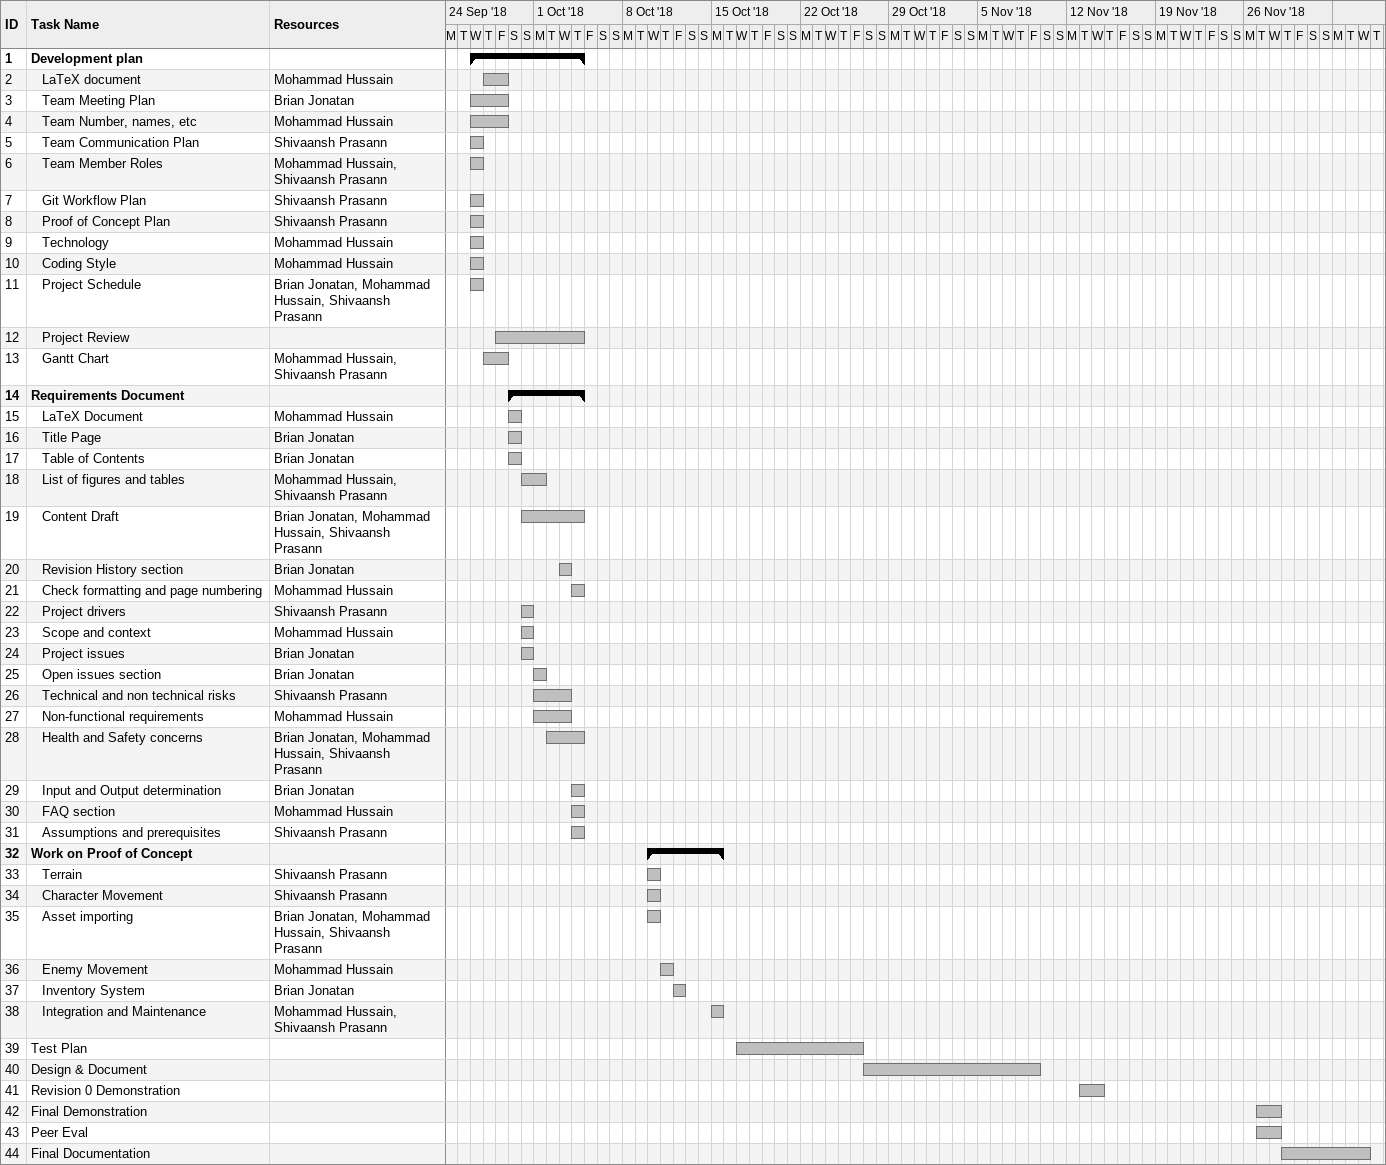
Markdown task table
| ID | Level | Task | Start | Finish | Resources |
|---|---|---|---|---|---|
| 1 | 1 | **Development plan** | 2018-09-26 | 2018-10-04 |  |
| 2 | 2 | LaTeX document | 2018-09-27 | 2018-09-28 | Mohammad Hussain |
| 3 | 2 | Team Meeting Plan | 2018-09-26 | 2018-09-28 | Brian Jonatan |
| 4 | 2 | Team Number, names, etc | 2018-09-26 | 2018-09-28 | Mohammad Hussain |
| 5 | 2 | Team Communication Plan | 2018-09-26 | 2018-09-26 | Shivaansh Prasann |
| 6 | 2 | Team Member Roles | 2018-09-26 | 2018-09-26 | Mohammad Hussain, Shivaansh Prasann |
| 7 | 2 | Git Workflow Plan | 2018-09-26 | 2018-09-26 | Shivaansh Prasann |
| 8 | 2 | Proof of Concept Plan | 2018-09-26 | 2018-09-26 | Shivaansh Prasann |
| 9 | 2 | Technology | 2018-09-26 | 2018-09-26 | Mohammad Hussain |
| 10 | 2 | Coding Style | 2018-09-26 | 2018-09-26 | Mohammad Hussain |
| 11 | 2 | Project Schedule | 2018-09-26 | 2018-09-26 | Brian Jonatan, Mohammad Hussain, Shivaansh Prasann |
| 12 | 2 | Project Review | 2018-09-28 | 2018-10-04 |  |
| 13 | 2 | Gantt Chart | 2018-09-27 | 2018-09-28 | Mohammad Hussain, Shivaansh Prasann |
| 14 | 1 | **Requirements Document** | 2018-09-29 | 2018-10-04 |  |
| 15 | 2 | LaTeX Document | 2018-09-29 | 2018-09-29 | Mohammad Hussain |
| 16 | 2 | Title Page | 2018-09-29 | 2018-09-29 | Brian Jonatan |
| 17 | 2 | Table of Contents | 2018-09-29 | 2018-09-29 | Brian Jonatan |
| 18 | 2 | List of figures and tables | 2018-09-30 | 2018-10-01 | Mohammad Hussain, Shivaansh Prasann |
| 19 | 2 | Content Draft | 2018-09-30 | 2018-10-04 | Brian Jonatan, Mohammad Hussain, Shivaansh Prasann |
| 20 | 2 | Revision History section | 2018-10-03 | 2018-10-03 | Brian Jonatan |
| 21 | 2 | Check formatting and page numbering | 2018-10-04 | 2018-10-04 | Mohammad Hussain |
| 22 | 2 | Project drivers | 2018-09-30 | 2018-09-30 | Shivaansh Prasann |
| 23 | 2 | Scope and context | 2018-09-30 | 2018-09-30 | Mohammad Hussain |
| 24 | 2 | Project issues | 2018-09-30 | 2018-09-30 | Brian Jonatan |
| 25 | 2 | Open issues section | 2018-10-01 | 2018-10-01 | Brian Jonatan |
| 26 | 2 | Technical and non technical risks | 2018-10-01 | 2018-10-03 | Shivaansh Prasann |
| 27 | 2 | Non-functional requirements | 2018-10-01 | 2018-10-03 | Mohammad Hussain |
| 28 | 2 | Health and Safety concerns | 2018-10-02 | 2018-10-04 | Brian Jonatan, Mohammad Hussain, Shivaansh Prasann |
| 29 | 2 | Input and Output determination | 2018-10-04 | 2018-10-04 | Brian Jonatan |
| 30 | 2 | FAQ section | 2018-10-04 | 2018-10-04 | Mohammad Hussain |
| 31 | 2 | Assumptions and prerequisites | 2018-10-04 | 2018-10-04 | Shivaansh Prasann |
| 32 | 1 | **Work on Proof of Concept** | 2018-10-10 | 2018-10-15 |  |
| 33 | 2 | Terrain | 2018-10-10 | 2018-10-10 | Shivaansh Prasann |
| 34 | 2 | Character Movement | 2018-10-10 | 2018-10-10 | Shivaansh Prasann |
| 35 | 2 | Asset importing | 2018-10-10 | 2018-10-10 | Brian Jonatan, Mohammad Hussain, Shivaansh Prasann |
| 36 | 2 | Enemy Movement | 2018-10-11 | 2018-10-11 | Mohammad Hussain |
| 37 | 2 | Inventory System | 2018-10-12 | 2018-10-12 | Brian Jonatan |
| 38 | 2 | Integration and Maintenance | 2018-10-15 | 2018-10-15 | Mohammad Hussain, Shivaansh Prasann |
| 39 | 1 | Test Plan | 2018-10-17 | 2018-10-26 |  |
| 40 | 1 | Design & Document | 2018-10-27 | 2018-11-09 |  |
| 41 | 1 | Revision 0 Demonstration | 2018-11-13 | 2018-11-14 |  |
| 42 | 1 | Final Demonstration | 2018-11-27 | 2018-11-28 |  |
| 43 | 1 | Peer Eval | 2018-11-27 | 2018-11-28 |  |
| 44 | 1 | Final Documentation | 2018-11-29 | 2018-12-05 |  |
